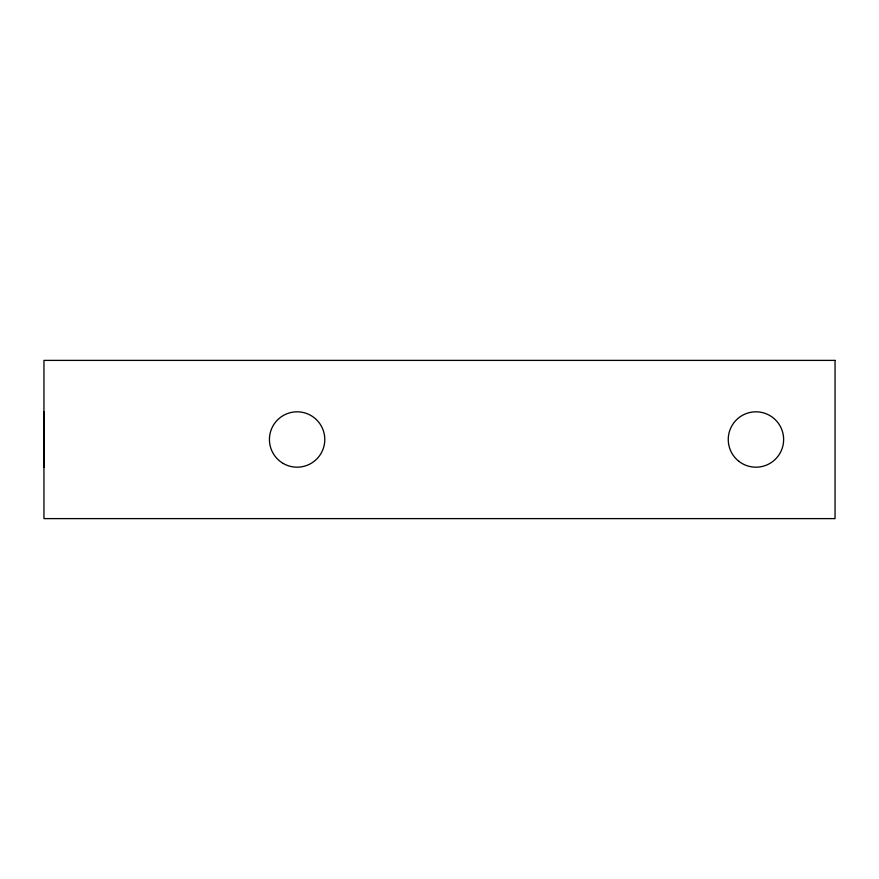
<?xml version="1.0" encoding="UTF-8"?>
<svg xmlns="http://www.w3.org/2000/svg" width="879" height="879" viewBox="0 0 879 879"><rect width="100%" height="100%" fill="white"/><g stroke="black" fill="none" stroke-linecap="round" stroke-linejoin="round"><path stroke-width="1.32" d="M44.104 411.811L44.082 467.188M835.05 360.39L43.95 360.39L43.95 518.61L835.05 518.61L835.05 360.39M738.92 461.343A27.688 27.688 0 0 0 783.365 443.313A27.688 27.688 0 0 0 745.535 413.844A27.688 27.688 0 0 0 738.92 461.343M283.258 463.475A27.688 27.688 0 0 0 324.791 439.5A27.688 27.688 0 0 0 283.258 415.525A27.688 27.688 0 0 0 283.258 463.475"/></g></svg>
